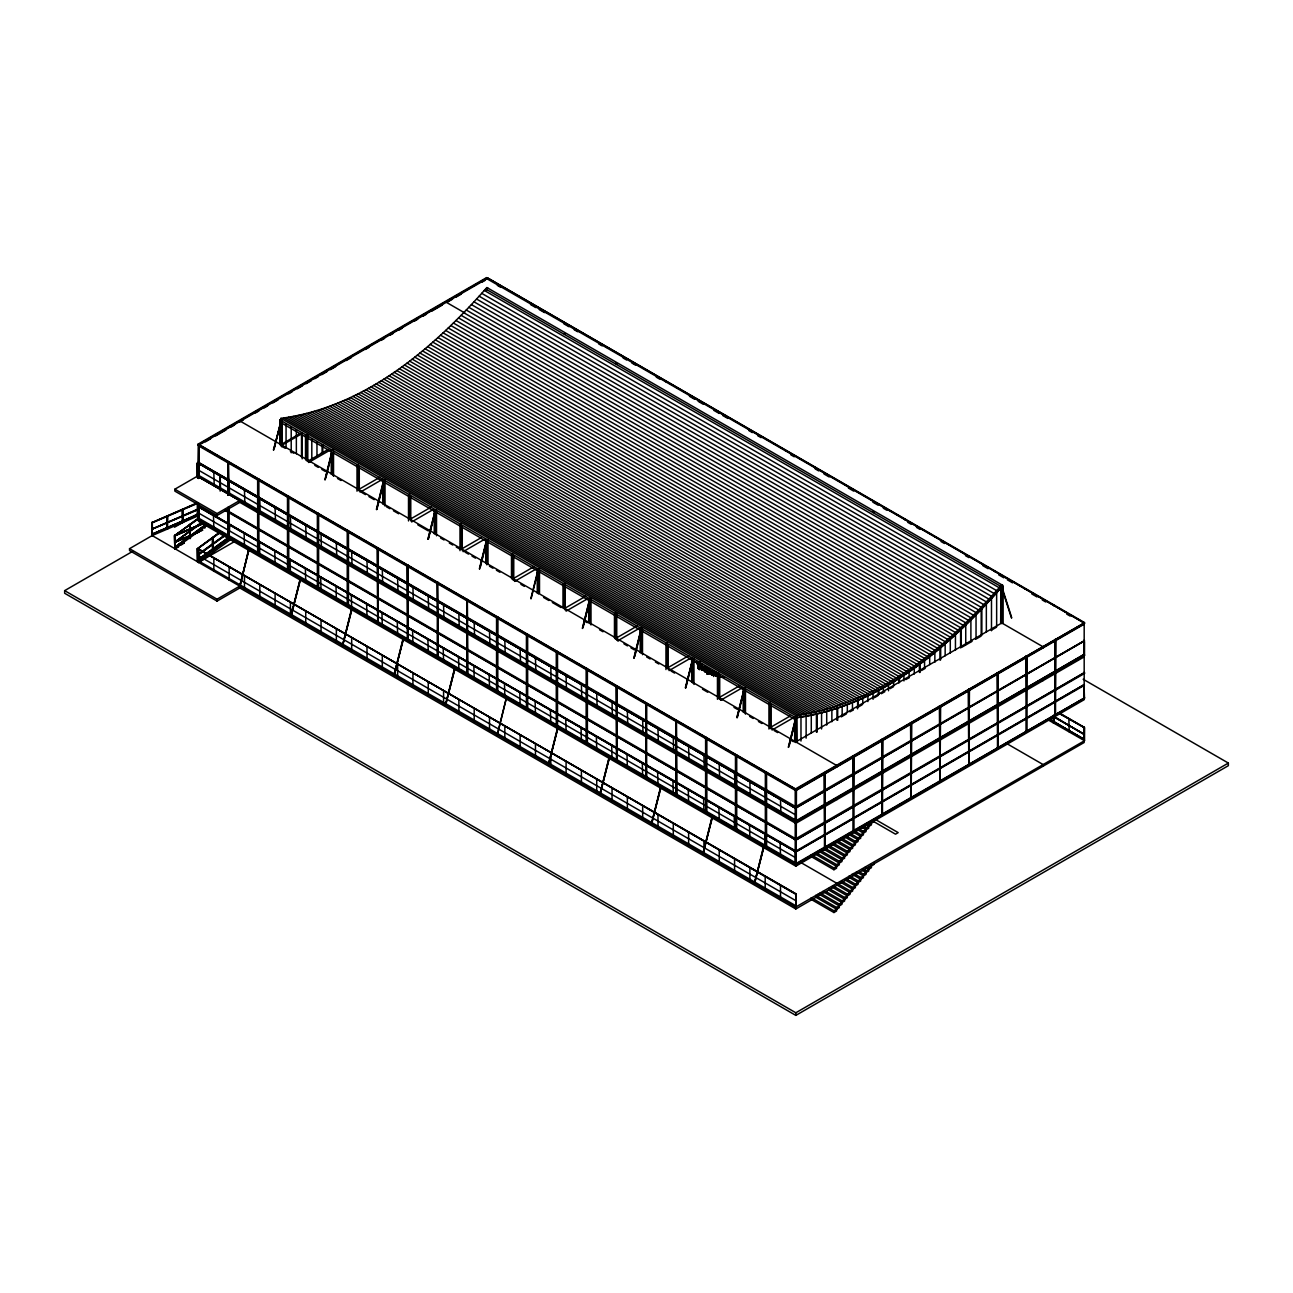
<?xml version="1.0" encoding="UTF-8"?>
<svg xmlns="http://www.w3.org/2000/svg" width="1293" height="1293" viewBox="0 0 1293 1293"><rect width="100%" height="100%" fill="white"/><g stroke="black" fill="none" stroke-linecap="round" stroke-linejoin="round"><path stroke-width="1.5" d="M196.407 503.203L152.008 522.598L196.714 503.381M151.831 522.501L152.186 535.787L152.364 522.404M198.524 509.507L152.008 529.144L198.265 508.941M198.524 514.614L152.008 534.251L198.265 514.064M152.315 534.429L198.572 514.242M174.474 535.577L174.846 548.879L174.474 535.577L204.585 522.808M199.009 532.102L174.668 542.22L202.355 521.774M202.71 522.275L174.7 542.203L202.742 530.13M182.361 544.337L174.668 547.343L205.619 524.522M205.975 525.023L174.7 547.311L184.252 543.173M197.328 463.153L197.134 476.131L796.084 821.718M220.327 476.034L220.149 489.417M248.692 549.121L239.722 588.024L217.062 601.1L129.526 550.576L129.526 548.668L152.186 535.577L198.395 515.762M273.405 449.948L281.583 420.516M248.919 549.089L239.722 586.214L249.161 549.218M273.647 450.093L280.92 420.92L280.92 445.261M274.375 448.105L280.662 422.827M300.186 578.86L290.973 615.807L300.655 578.957M324.899 479.687L331.671 452.453M291.216 615.937L300.412 578.811M325.141 479.816L331.913 452.405M325.852 477.828L332.156 452.55M351.664 608.583L342.467 645.53L352.149 608.68M376.392 509.41L383.164 482.176M342.71 645.676L351.906 608.534M376.635 509.555L383.407 482.144M376.861 509.507L383.649 482.289M403.157 638.306L393.945 675.253L403.642 638.403M427.87 539.133L435.385 509.927M394.203 675.399L403.4 638.273M428.128 539.278L434.901 511.866M428.355 539.229L435.143 512.012M454.651 668.045L445.439 704.992L455.136 668.142M479.364 568.872L486.637 539.698M445.697 705.121L454.894 667.996M479.622 569.001L486.879 539.844M480.333 567.013L486.637 541.735M530.857 598.594L538.13 569.421M497.175 734.86L506.387 697.913L497.417 734.812M531.1 598.74L538.373 569.566M557.639 727.49L548.426 764.438L558.107 727.587M582.351 628.317L589.85 599.112M548.668 764.583L557.865 727.458M582.593 628.463L589.624 599.144M583.321 626.475L589.608 601.197M609.132 757.229L599.92 794.177L609.601 757.326M633.845 658.056L640.633 630.822M600.162 794.306L609.359 757.181M634.087 658.185L640.859 630.774M634.815 656.197L641.102 630.919M660.61 786.952L651.413 823.9L661.095 787.049M685.338 687.779L692.838 658.557M651.656 824.045L660.852 786.904M685.581 687.924L692.353 660.513M685.807 687.876L692.595 660.658M712.104 816.675L702.907 853.622L712.588 816.772M736.816 717.502L744.332 688.296L737.075 717.647M703.15 853.768L712.346 816.643M737.301 717.599L744.089 690.381M763.597 846.414L754.385 883.361L764.082 846.511M788.31 747.241L795.825 718.019L788.568 747.37M754.643 883.491L763.84 846.365M789.28 745.382L796.068 718.165L795.163 717.793L795.163 741.875M712.023 673.314C731.531 678.178 683.787 665.62 718.908 674.752M718.908 675.108L715.999 674.801L718.763 675.35M712.039 673.669L716.16 674.574M280.92 420.516L280.92 418.366C364.771 407.117 432.864 348.9 486.879 287.531L1002.721 585.341L1002.721 587.491M280.92 418.366L795.825 715.659C879.693 704.394 947.785 646.193 1001.784 584.808L1001.784 586.957C947.785 648.326 879.693 706.544 795.825 717.793L279.983 419.983L279.983 422.116L794.904 719.393L796.747 718.326M795.825 717.793C879.693 706.528 947.769 648.326 1001.784 586.957M1000.653 586.957L1002.027 587.264L1001.121 586.957L1001.121 623.032M707.158 668.513L702.244 666.622L699.077 663.6M199.106 517.588L174.668 535.69L204.246 523.002M199.138 517.927L174.7 535.658L204.278 522.631M174.846 548.879L174.846 535.383L197.829 519.285M174.7 542.203L202.678 521.952M174.7 547.311L205.926 524.699M207.43 525.023L174.846 548.668L178.531 547.084M220.44 532.037L197.36 548.749L220.133 531.859M197.134 548.668L197.49 561.954L197.49 548.879L220.473 532.36M198.944 553.776L225.014 534.849M198.993 554.099L225.063 535.173M197.667 555.457L225.37 535.367M198.944 558.883L228.279 537.597M198.993 559.206L229.944 536.74M197.667 560.58L230.251 536.918M197.49 561.744L230.073 538.098M200.754 561.291L230.073 540.005M702.131 668.303L696.329 661.499L702.131 668.659L708.354 671.891M199.138 478.135L199.138 444.614L198.265 445.067L198.217 444.081L486.572 277.607L487.493 278.14L486.621 278.577L486.572 277.607M197.91 478.135L198.524 444.259M486.879 277.785L487.186 278.674L198.831 445.148L198.265 444.469L796.084 789.603M197.91 444.614L796.132 789.991L1084.488 623.517L1084.439 622.531L487.138 277.688L1084.439 623.129L486.621 278.577M487.186 277.963L198.524 444.614L198.524 478.507M205.393 441.834L210.549 438.86M215.689 435.903L225.984 429.955M231.14 426.981L234.566 424.993M243.213 419.999L239.722 422.019L239.722 420.839L837.024 765.682L837.024 766.862M255.432 412.952L258.923 410.932M264.16 407.909L267.651 405.905M272.888 402.883L278.124 399.844M288.598 393.799L292.089 391.795M297.325 388.773L302.562 385.75M306.053 383.73L311.29 380.708M314.781 378.687L318.272 376.667M321.763 374.663L327 371.641M330.491 369.62L335.727 366.598M346.201 360.553L351.437 357.531M365.386 349.466L368.877 347.445M381.096 340.398L384.587 338.378M389.823 335.356L393.314 333.335M398.551 330.313L402.042 328.309M414.261 321.246L417.752 319.226M422.989 316.203L426.48 314.199M431.717 311.177L442.19 305.132M447.394 302.126L452.55 299.152M455.976 297.164L461.132 294.19M481.723 282.294L485.166 280.322M487.8 288.064L485.958 289.131L1000.863 586.408L1002.721 585.341M486.879 289.018L485.748 289.664L486.879 290.327M197.134 463.039L197.49 478.022M1084.439 640.972L796.132 807.834L796.084 806.848L198.265 462.296L795.567 807.737L198.265 462.894L198.831 462.28M279.983 419.983L281.842 418.9M279.773 444.598L279.773 420.516L280.92 419.853M280.242 444.598L280.92 420.128M282.052 420.516L279.773 420.516M198.686 470.264L795.971 815.123M174.846 489.207L217.062 513.58L239.722 500.504L239.722 502.411L217.062 515.487L174.846 491.114L174.846 489.207L197.49 476.131M198.686 475.388L795.971 820.231M198.168 476.729L226.986 492.568M1084.536 642.007L1084.488 655.632L795.518 821.75L1083.873 654.549L795.518 821.039L795.567 822.009L198.783 476.875M228.392 462.215L229.006 493.409M213.846 472.688L214.202 485.57M280.92 444.614L300.105 433.527M280.92 445.81L301.851 433.705M306.651 434.723L305.52 435.369L305.52 459.468M167.007 515.988L167.363 529.29L167.718 515.988M307.799 435.369L306.651 436.032L306.651 460.114M229.152 481.529L229.524 494.411M182.184 509.49L182.895 522.566L182.895 509.49M198.783 507.195L796.084 852.039L198.88 506.452L198.831 520.061M228.651 494.12L495.769 647.745M198.686 513.079L795.971 857.922M1083.162 679.245L1228.35 763.064L1228.35 765.682L795.825 1015.393L64.65 593.261L64.65 590.642L132.662 551.368M174.523 527.205L198.944 513.111M197.36 516.052L197.36 502.977M244.474 490.37L244.83 503.252M198.686 518.186L795.971 863.045M198.071 502.977L197.91 519.527L198.783 519.091M189.651 538.421L190.023 524.36L190.378 538.421M198.524 519.317L199.138 505.725M198.88 519.527L198.379 506.355L795.664 851.57M213.474 515.293L213.846 528.578M308.38 460.874L328.034 449.511M322.781 452.938L321.44 452.938L322.781 452.938L322.781 444.97M308.639 462.49L329.586 450.4M331.267 474.337L331.267 450.239L332.398 449.592M333.529 450.239L331.267 450.239M259.796 499.211L260.152 512.093M228.651 524.441L229.152 537.419L229.524 524.134L229.152 537.419M212.311 537.646L212.666 550.931L213.038 537.646M287.87 496.787L288.743 496.334L288.743 571.264L287.87 571.7L287.87 496.189M198.379 549.525L198.524 562.552L198.379 549.169L795.971 893.835L796.181 907.185L796.181 894.11L198.524 549.056M275.102 508.068L275.457 520.934M228.651 536.32L227.778 536.773L227.778 509.167M198.686 555.893L795.971 900.736M357.013 465.108L358.145 464.446M244.118 532.975L244.474 546.26M198.686 561L795.971 905.843M198.524 562.342L234.566 541.525M287.87 514.032L287.87 514.63M213.846 558.317L213.846 571.393M290.424 516.909L290.78 529.774M259.424 541.815L259.796 555.101M287.87 528.304L287.87 528.902M358.791 489.433L379.738 477.343M229.152 567.158L229.152 580.234M360.133 492.229L382.825 479.121M305.73 525.75L306.102 538.615M383.892 480.624L385.023 479.962M274.746 550.656L275.102 563.958M287.87 546.131L287.87 546.729M244.474 575.999L244.474 589.075M321.052 534.591L321.407 547.456M129.526 548.668L217.062 599.209L239.722 586.117M287.87 558.624L287.87 559.222M290.052 559.497L290.424 572.799M318.24 545.242L318.24 545.84M408.507 494.831L409.639 494.185M259.796 584.84L259.796 597.916M336.358 543.432L336.73 556.297M305.374 568.338L305.73 581.64M275.102 593.681L275.102 606.756M351.68 552.273L352.035 565.138M410.285 519.156L431.216 507.066M411.627 521.952L432.573 509.862M435.385 510.347L436.517 509.701M320.696 577.195L321.052 590.481M290.424 602.522L290.424 615.597M367.002 561.114L367.357 573.979M336.002 586.036L336.358 599.322M305.73 611.363L305.73 624.438M460.001 524.554L461.132 523.907M382.308 569.954L382.663 582.836M351.324 594.877L351.68 608.163M321.052 620.204L321.052 633.279M397.63 578.795L397.985 591.677M366.63 603.718L367.002 617.003M461.763 548.895L480.964 537.807M463.12 551.675L484.051 539.585M486.879 540.07L488.011 539.423M336.358 629.044L336.358 642.136M412.936 587.636L413.307 600.518M381.952 612.559L382.308 625.844M437.438 582.917L438.068 657.474L437.438 582.189L437.196 657.329M377.718 622.628L377.103 548.07L377.976 548.216M351.68 637.885L351.68 650.977M428.258 596.477L428.613 609.359M511.495 554.293L512.626 553.63M397.258 621.4L397.63 634.685M367.002 646.726L367.002 659.818M443.58 605.318L443.935 618.199M412.58 630.241L412.936 643.526M467.306 600.146L467.937 674.72L467.048 674.558M407.586 639.873L406.956 565.316L407.845 565.461M513.256 578.617L534.203 566.528M382.308 655.567L382.308 668.659M514.598 581.414L535.544 569.324M458.886 614.175L459.241 627.04M539.504 569.146L538.373 569.809L538.373 593.891M427.902 639.081L428.258 652.367M397.63 664.424L397.63 677.5M474.208 623.016L474.563 635.881M443.208 647.922L443.58 661.208M564.12 583.369L562.988 584.016L562.988 608.114M565.251 584.016L564.12 584.662L564.12 608.761M412.936 673.265L412.936 686.341M489.514 631.857L489.885 644.722M458.53 656.763L458.886 670.049M497.433 634.427L497.433 635.025M428.258 682.106L428.258 695.181M504.836 640.698L505.191 653.563M564.75 608.34L585.697 596.251M497.433 649.296L796.084 821.12L796.132 822.106M566.092 611.136L587.038 599.047M527.657 634.281L526.784 634.136M588.719 622.967L588.719 598.885L589.867 598.223M473.836 665.604L474.208 678.906M588.719 598.885L590.998 598.885M443.58 690.947L443.58 704.022M520.142 649.539L520.513 662.404M497.433 666.541L497.433 667.123M489.158 674.445L489.514 687.747M458.886 699.788L458.886 712.863M497.433 679.019L497.433 679.617M535.464 658.379L535.819 671.245M615.597 613.092L614.466 613.739L614.466 637.837M616.745 613.739L615.597 614.401L615.597 638.483M504.48 683.302L504.836 696.588M497.433 691.513L496.56 691.949L496.56 617.036L497.433 616.599L497.175 692.305M474.208 708.629L474.208 721.704M550.786 667.22L551.141 680.086M519.786 692.143L520.142 705.428M616.244 638.079L637.19 625.99M617.585 640.859L638.532 628.77M640.213 652.706L640.213 628.608L641.344 627.962M642.492 628.608L640.213 628.608M489.514 717.47L489.514 730.545M566.092 676.061L566.447 688.943M535.108 700.984L535.464 714.269M504.836 726.31L504.836 739.386M581.414 684.902L581.769 697.784M550.414 709.825L550.786 723.11M665.96 669.564L665.96 643.478L667.091 642.815M520.142 735.151L520.142 748.227M596.719 693.743L597.091 706.625M587.022 700.418L587.022 701.016M565.736 718.666L566.092 731.951M535.464 743.992L535.464 757.084M667.738 667.802L688.684 655.713M612.042 702.584L612.397 715.465M669.079 670.598L691.771 657.49M692.838 658.994L693.969 658.331M581.042 727.506L581.414 740.792M550.786 752.833L550.786 765.925M700.24 667.738L700.24 663.988M627.364 711.425L627.719 724.306M702.665 669.839L702.616 666.008M706.996 673.782L707.255 668.028L707.513 673.782M704.847 666.137L704.847 671.746L705.558 666.137M596.364 736.347L596.719 749.633M708.128 669.677L708.128 673.411L708.855 669.677M711.78 671.067L711.78 674.817L712.491 671.067M717.453 673.2L718.585 672.554M566.092 761.674L566.092 774.766M715.708 672.198L715.708 675.932L716.435 672.198M642.669 720.266L643.025 733.147M611.686 745.188L612.042 758.474M581.414 770.531L581.414 783.606M657.992 729.123L658.347 741.988M676.368 720.847L676.982 795.405L676.11 795.26M719.231 697.525L740.178 685.435M626.992 754.029L627.364 767.315M616.632 760.559L616.018 686.001L616.89 686.163M720.573 700.321L741.519 688.232M744.332 688.716L745.463 688.07M596.719 779.372L596.719 792.447M673.297 737.964L673.669 750.829M642.314 762.87L642.669 776.156M612.042 788.213L612.042 801.288M688.619 746.804L688.975 759.67M768.947 702.923L770.078 702.277M657.62 771.711L657.992 785.013M627.364 797.054L627.364 810.129M703.925 755.645L704.297 768.511M1001.121 586.957L1002.463 586.957L1002.463 623.032M1002.463 586.957L1001.784 623.679M1001.784 587.604L1002.915 586.957L1002.915 623.032M672.942 780.552L673.297 793.854M770.709 727.264L789.91 716.177M772.066 730.044L793.013 717.954M794.694 717.793L796.957 717.793L794.694 717.793L794.694 741.875M981.856 609.456L980.53 609.456L981.856 609.456L981.856 635.235M642.669 805.895L642.669 818.97M795.163 717.793L796.488 717.793L796.488 741.875M719.247 764.486L719.603 777.352M735.83 755.419L736.719 754.983L736.719 829.896L735.83 830.332L736.089 754.627M961.265 629.869L959.923 629.869L961.265 629.869L961.265 647.502M817.095 714.124L815.754 714.124L817.095 714.124L817.095 732.129M688.264 789.409L688.619 802.694M940.674 659.786L940.674 648.181L939.332 648.181M837.686 720.33L837.686 708.37L836.345 708.37M657.992 814.735L657.992 827.811M920.066 672.457L920.066 664.408L918.741 664.408M858.277 706.479L858.277 700.515L856.952 700.515M734.569 773.327L734.925 786.192M735.83 772.664L735.83 773.262M878.884 694.551L878.884 690.575L877.543 690.575M899.475 682.542L899.475 678.534L898.134 678.534M795.825 741.891L1001.784 622.984M841.21 716.888L846.446 713.865M849.937 711.845L853.428 709.825M856.92 707.821L862.156 704.798M874.375 697.735L877.866 695.715M881.357 693.711L884.848 691.69M890.085 688.668L893.576 686.648M905.795 679.601L909.286 677.58M921.505 670.534L924.996 668.513M961.636 647.357L972.11 641.312M975.601 639.292L980.837 636.269M991.311 630.224L996.547 627.202M703.57 798.25L703.925 811.535M735.83 786.936L735.83 787.534M673.297 823.576L673.297 836.652M749.875 782.168L750.231 795.05M718.892 807.091L719.247 820.376M735.83 804.779L735.83 805.361M688.619 832.417L688.619 845.493M765.197 791.009L765.553 803.89M734.198 815.931L734.569 829.217M735.83 817.257L735.83 817.855M703.925 841.258L703.925 854.334M795.518 789.635L1084.488 622.806L795.518 788.924L795.567 789.91L796.44 789.457L796.181 864.37L198.265 519.382M824.045 772.81L825.273 772.81L824.659 848.079L824.045 772.81L825.273 772.81M852.879 756.163L854.107 756.163L853.493 831.431L852.879 756.163L854.107 756.163M881.713 739.515L882.941 739.515L882.327 814.784L881.713 739.515L882.941 739.515M910.547 722.868L911.775 722.868L911.161 798.137L910.547 722.868L911.775 722.868M939.381 706.22L940.625 706.22L939.995 781.489L939.381 706.22L940.625 706.22M968.215 689.573L969.459 689.573L968.829 764.842L968.215 689.573L969.459 689.573M997.048 672.926L998.293 672.926L997.663 748.194L997.048 672.926L998.293 672.926M1025.882 656.278L1027.127 656.278L1026.513 731.547L1025.882 656.278L1027.127 656.278M1084.439 622.531L1083.922 623.436M1055.961 639.631L1054.716 639.631L1055.961 639.631L1055.347 714.9L1054.716 641.603M1084.18 624.18L795.825 790.653L198.524 445.81M780.503 799.85L780.875 812.731M749.52 824.772L749.875 838.058M719.247 850.099L719.247 863.191M795.567 807.737L795.518 806.767L1084.488 640.649L796.132 807.834M795.825 808.287L795.567 822.009M795.664 808.4L198.686 463.379L796.181 808.481L198.88 463.637L198.217 476.907M764.826 833.613L765.197 846.899M765.698 834.502L765.698 835.1M1084.439 654.646L1084.488 655.632M1084.18 656.876L795.825 823.35L238.704 501.7M734.569 858.94L734.569 872.032M780.148 842.454L780.503 855.74M224.82 509.733L795.567 839.852L795.518 838.866L1084.488 672.748M796.132 839.933L1084.488 673.459L1084.439 672.489L796.132 839.933L796.084 838.963L225.338 509.442M749.875 867.781L749.875 880.872M736.089 829.54L796.44 864.37L795.567 864.823L795.47 851.295L1084.326 684.547M1084.019 685.08L1084.488 698.43L796.132 864.92L197.91 519.527M1083.922 685.258L1084.439 685.565M1083.873 698.075L1083.809 684.821L795.518 852.071L1083.873 685.597M765.197 876.622L765.197 889.713M795.518 863.837L1084.536 697.897L795.518 864.548M824.045 847.723L825.273 847.723M852.879 831.076L854.107 831.076M881.713 814.428L882.941 814.428M910.547 797.781L911.775 797.781M939.381 781.134L940.625 781.134M968.215 764.486L969.459 764.486M997.048 747.839L998.293 747.839M1025.882 731.191L1027.127 731.191M1054.716 714.544L1055.961 714.544M1084.439 698.042L1084.439 697.46M198.524 503.753L198.524 521.321L795.825 866.165L1084.18 699.691L1084.18 622.984M862.576 825.985L866.051 827.989L871.417 824.902L871.417 821.33M859.893 829.314L863.385 831.318L868.734 828.231L868.734 824.659L874.084 821.572L874.084 819.778M1053.908 715.546L1053.536 723.24L1053.536 715.336M853.736 830.623L860.702 834.648L866.051 831.561L866.051 827.989M849.307 832.951L858.019 837.977L863.385 834.89L863.385 831.318M846.64 836.28L855.352 841.307L860.702 838.22L860.702 834.648M1068.858 718.585L1069.214 731.87M780.503 885.479L780.503 898.554M842.212 838.607L852.669 844.636L858.019 841.549L858.019 837.977M837.799 840.919L849.986 847.966L855.352 844.879L855.352 841.307M833.371 843.246L847.319 851.295L852.669 848.208L852.669 844.636M828.958 845.574L844.636 854.625L849.986 851.537L849.986 847.966M826.275 848.903L841.953 857.954L847.319 854.867L847.319 851.295M820.118 850.212L839.286 861.283L844.636 858.196L844.636 854.625M815.689 852.54L836.603 864.613L841.953 861.526L841.953 857.954M811.277 854.867L833.92 867.942L839.286 864.855L839.286 861.283M811.277 856.645L833.92 869.736L836.603 868.185L836.603 864.613M238.704 587.313L795.825 908.963L1084.18 742.489L1084.326 727.361L1083.809 740.711M1057.819 712.766L1084.536 727.636L1084.536 740.711L1047.492 719.538M1052.583 716.29L1084.326 734.262L1052.583 715.934M1049.092 719.377L1084.326 739.37L1049.092 719.021M795.47 907.185L1084.536 740.711M862.576 868.783L866.051 870.803L871.417 867.7L871.417 864.144M859.893 872.112L863.385 874.133L868.734 871.029L868.734 867.474L874.084 864.37L874.084 862.593M853.736 873.438L860.702 877.462L866.051 874.375L866.051 870.803M849.307 875.765L858.019 880.792L863.385 877.705L863.385 874.133M846.64 879.095L855.352 884.121L860.702 881.034L860.702 877.462M842.212 881.406L852.669 887.451L858.019 884.364L858.019 880.792M837.799 883.733L849.986 890.78L855.352 887.693L855.352 884.121M833.371 886.061L847.319 894.11L852.669 891.022L852.669 887.451M828.958 888.388L844.636 897.439L849.986 894.352L849.986 890.78M826.275 891.717L841.953 900.768L847.319 897.681L847.319 894.11M820.118 893.027L839.286 904.098L844.636 901.011L844.636 897.439M815.689 895.354L836.603 907.427L841.953 904.34L841.953 900.768M811.277 897.681L833.92 910.757L839.286 907.67L839.286 904.098M811.277 899.459L833.92 912.535L836.603 910.999L836.603 907.427M64.65 590.642L795.825 1012.775L1228.35 763.064M702.471 668.497L699.675 666.186M705.057 670.582L708.645 672.069L705.364 670.404M702.244 666.622L707.497 668.319M152.315 522.776L196.681 503.753M152.008 529.144L198.572 509.119M152.008 534.251L198.217 514.436M174.975 535.868L204.553 523.18M202.435 529.952L175.008 542.381M174.7 546.955L183.945 542.995M700.063 666.412L696.329 661.499L697.735 663.907M711.603 674.526L715.271 673.297M706.915 673.944L716.387 672.489M706.14 672.328L712.023 672.328M720.217 676.74L724.516 677.241M701.242 669.839L712.605 671.6M715.999 674.445L718.763 674.994M718.827 676.465C710.245 674.865 700.822 671.229 696.523 663.067M702.406 667.075L709.76 669.532M516.747 295.03L516.489 295.224M546.6 312.26L546.357 312.47M576.468 329.505L576.209 329.715M606.336 346.75L606.078 346.96M636.204 363.996L635.946 364.206M666.073 381.241L665.814 381.435M695.925 398.47L695.666 398.68M755.662 432.961L755.403 433.171M785.53 450.206L785.271 450.417M815.398 467.452L815.14 467.662M845.25 484.681L844.992 484.891M875.119 501.926L874.86 502.137M904.987 519.172L904.728 519.382M964.707 553.663L964.465 553.873M994.576 570.908L994.317 571.102M1024.444 588.137L1024.185 588.347M1054.312 605.383L1054.054 605.593M546.6 312.987L546.858 312.777M576.468 330.216L576.726 330.006M606.336 347.461L606.595 347.251M636.204 364.707L636.463 364.497M666.073 381.952L666.331 381.742M695.925 399.198L696.184 398.987M785.53 450.918L785.788 450.707M815.398 468.163L815.641 467.953M845.25 485.408L845.509 485.198M875.119 502.638L875.377 502.444M904.987 519.883L905.245 519.673M934.855 537.128L935.114 536.918M994.576 571.619L994.834 571.409M1024.444 588.848L1024.702 588.654M1054.312 606.094L1054.571 605.884M1084.488 623.517L1083.873 622.45M497.352 285.381L500.844 287.385M530.534 304.534L535.787 307.556M539.278 309.577L544.515 312.599M563.716 323.686L568.968 326.725M574.205 329.747L577.696 331.751M598.659 343.857L602.15 345.877M623.097 357.983L626.604 359.987M631.841 363.01L635.332 365.03M656.278 377.136L659.786 379.156M689.476 396.288L694.713 399.311M698.204 401.331L703.44 404.353M713.914 410.414L719.167 413.437M722.658 415.457L727.894 418.479M748.857 430.569L752.348 432.589M757.585 435.612L761.076 437.632M790.766 454.78L794.258 456.785M815.22 468.89L818.711 470.911M823.948 473.933L829.185 476.955M848.402 488.043L853.639 491.081M872.856 502.169L878.092 505.191M883.329 508.214L886.82 510.234M907.783 522.34L911.274 524.344M916.511 527.366L920.002 529.387M940.965 541.492L944.456 543.513M965.418 555.602L968.91 557.622M982.874 565.688L988.111 568.71M998.6 574.771L1003.837 577.793M1007.328 579.814L1012.564 582.836M1031.782 593.923L1037.018 596.946M1042.255 599.968L1045.746 601.988M1066.709 614.094L1070.2 616.098M564.12 333.61L565.251 334.257M615.597 363.333L616.745 363.996M873.066 511.98L874.197 512.626M1001.784 586.295L1002.915 586.957M484.309 290.456L999.214 587.733M481.723 293.349L996.644 590.626M1084.488 641.36L1083.873 640.294M1084.18 642.217L1084.18 655.292M479.153 296.21L994.058 593.487M476.584 299.039L991.489 596.315M473.998 301.835L988.919 599.112M471.428 304.598L986.349 601.875M468.858 307.33L983.763 604.607M466.288 310.029L981.193 607.306M445.681 301.916L464.898 313.019M1001.073 622.563L1042.982 646.759L1042.982 647.955M463.702 312.696L978.623 609.973M1084.488 673.459L1083.873 672.392M461.132 315.33L976.037 612.607M458.562 317.933L973.467 615.209M455.976 320.502L970.898 617.779M453.407 323.04L968.328 620.317M450.837 325.529L965.742 622.822M448.267 328.002L963.172 625.279M445.681 330.442L960.602 627.719M443.111 332.851L958.016 630.127M440.541 335.21L955.446 632.503M437.955 337.554L952.876 634.831M435.385 339.865L950.29 637.142M432.816 342.128L947.721 639.421M430.23 344.374L945.151 641.651M427.66 346.589L942.581 643.866M1059.872 713.251L1084.326 727.361M1058.127 712.588L1084.326 727.717M425.09 348.754L939.995 646.031M422.52 350.904L937.425 648.181M1052.89 715.756L1084.019 734.44M419.934 353.005L934.855 650.298M1049.399 718.843L1084.019 739.548M417.364 355.09L932.269 652.367M1053.908 723.029L1053.181 715.546M414.794 357.127L929.699 654.403M412.208 359.147L927.129 656.424M409.639 361.119L924.56 658.396M407.069 363.074L921.974 660.351M404.499 364.982L919.404 662.258M401.913 366.856L916.834 664.149M399.343 368.715L914.248 665.992M396.773 370.525L911.678 667.802M394.187 372.303L909.108 669.596M391.617 374.065L906.522 671.342M389.048 375.778L903.952 673.055M386.478 377.459L901.383 674.736M383.892 379.108L898.813 676.384M381.322 380.724L896.227 678.017M1006.31 743.313L1042.982 764.486L1042.982 766.28M378.752 382.324L893.657 679.601M376.166 383.876L891.087 681.152M373.596 385.395L888.501 682.672M371.026 386.882L885.931 684.159M368.44 388.336L883.361 685.613M365.871 389.759L880.792 687.036M363.301 391.149L878.206 688.426M360.731 392.506L875.636 689.783M358.145 393.832L873.066 691.109M355.575 395.125L870.48 692.401M353.005 396.385L867.91 693.662M350.419 397.614L865.34 694.891M347.849 398.81L862.77 696.087M345.279 399.957L860.184 697.25M342.71 401.089L857.615 698.382M340.124 402.188L855.045 699.465M337.554 403.254L852.459 700.531M334.984 404.289L849.889 701.566M332.398 405.275L847.319 702.568M329.828 406.244L844.733 703.521M327.258 407.182L842.163 704.459M324.672 408.071L839.593 705.364M322.102 408.944L837.024 706.22M319.533 409.784L834.438 707.061M316.963 410.576L831.868 707.869M314.377 411.352L829.298 708.629M311.807 412.079L826.712 709.372M309.237 412.79L824.142 710.067M306.651 413.453L821.572 710.746M304.081 414.099L819.002 711.376M301.511 414.697L816.416 711.99M298.942 415.279L813.847 712.556M296.356 415.813L811.277 713.106M293.786 416.33L808.691 713.607M291.216 416.799L806.121 714.075M288.63 417.235L803.551 714.528M286.06 417.655L800.981 714.932M283.49 418.027L798.395 715.304M280.242 420.516L281.147 420.888M665.96 643.478L667.091 644.124L667.091 668.222M281.632 446.214L285.123 448.235M290.375 451.257L293.867 453.277M306.085 460.34L309.577 462.361M314.813 465.383L318.304 467.403M321.812 469.407L325.303 471.428M337.521 478.491L341.013 480.511M361.975 492.601L365.466 494.621M368.958 496.641L374.194 499.664M386.429 506.727L389.92 508.731M393.411 510.751L398.648 513.774M417.865 524.877L428.339 530.922M440.574 537.985L444.065 539.989M449.301 543.028L452.792 545.032M456.284 547.052L459.775 549.072M465.011 552.095L468.502 554.115M472.01 556.135L475.501 558.14M489.465 566.205L492.956 568.225M496.447 570.245L499.938 572.266M512.173 579.312L515.665 581.333M520.901 584.355L524.392 586.375M543.61 597.463L548.846 600.502M552.337 602.506L561.065 607.548M583.773 620.656L587.264 622.676M599.499 629.739L602.991 631.76M615.209 638.807L618.701 640.827M623.953 643.849L627.444 645.87M630.936 647.89L634.427 649.91M646.645 656.957L650.137 658.977M655.389 662L658.88 664.02M671.099 671.083L674.59 673.087M702.535 689.234L707.772 692.256M718.261 698.301L721.753 700.321M733.971 707.384L737.463 709.388M749.698 716.451L753.189 718.472M758.425 721.494L761.916 723.514M774.151 730.561L777.643 732.581M789.861 739.644L793.352 741.665M865.243 824.433L868.734 826.437M198.217 444.081L796.44 789.457M860.831 826.76L866.051 829.767M856.402 829.072L863.385 833.096M853.736 832.401L860.702 836.426M849.307 834.728L858.019 839.755M198.217 462.635L198.783 462.005M844.895 837.056L855.352 843.084M840.466 839.383L852.669 846.43M836.054 841.695L849.986 849.76M220.521 489.207L220.149 475.921L220.149 491.114M831.625 844.022L847.319 853.089M865.243 867.247L868.734 869.252M827.213 846.349L844.636 856.419M862.576 870.577L866.051 872.581M822.784 848.677L841.953 859.748M856.402 871.886L863.385 875.911M818.372 850.988L839.286 863.077M224.82 510.331L795.567 839.852M851.99 874.213L860.702 879.24M815.689 854.317L836.603 866.407M849.307 877.543L858.019 882.569M198.831 506.872L795.971 851.036L796.132 852.426M844.895 879.87L855.352 885.899M840.466 882.182L852.669 889.228M800.335 862.237L837.024 883.41L837.024 885.188M837.799 885.511L849.986 892.558M198.217 518.994L226.986 535.367M228.392 536.417L585.373 742.279M586.763 743.33L734.699 828.49M831.625 886.836L847.319 895.887M828.958 890.166L844.636 899.217M822.784 891.475L841.953 902.546M182.184 522.566L182.539 509.28M818.372 893.802L839.286 905.876M815.689 897.132L836.603 909.205M795.825 894.32L198.686 548.992L198.524 562.552M152.186 535.577L795.825 907.185M699.141 664.117L702.196 666.59M1002.641 589.172L1011.724 617.763M1002.754 591.16L1011.482 617.989M1055.347 639.631L1055.347 714.9M1042.982 678.873L1042.982 680.651M1042.982 721.688L1042.982 723.466M1026.513 655.923L1026.513 731.547M1000.863 586.408L1000.653 623.032M997.663 672.57L997.663 748.194M996.644 592.776L996.644 626.41M991.489 598.465L991.489 630.758M986.349 604.025L986.349 632.018M981.193 609.456L981.193 635.623M976.037 614.757L976.037 638.403M970.898 619.913L970.898 641.522M968.829 689.217L968.829 764.842M965.742 624.955L965.742 644.544M960.602 629.869L960.602 647.89M955.446 634.637L955.446 650.379M950.29 639.275L950.29 653.143M945.151 643.801L945.151 655.793M939.995 648.181L939.995 660.173M939.995 705.865L939.995 781.489M934.855 652.432L934.855 662.258M929.699 656.553L929.699 664.586M924.56 660.545L924.56 668.368M919.404 664.408L919.404 672.457M914.248 668.125L914.248 674.057M911.161 722.512L911.161 798.137M909.108 671.73L909.108 677.548M903.952 675.188L903.952 680.942M898.813 678.534L898.813 682.914M893.657 681.734L893.657 685.71M888.501 684.805L888.501 690.753M883.361 687.763L883.361 691.723M882.327 739.515L882.327 814.784M878.206 690.575L878.206 694.939M873.066 693.258L873.066 699.287M867.91 695.812L867.91 701.582M862.77 698.22L862.77 704.087M857.615 700.515L857.615 708.855M853.493 756.163L853.493 831.431M852.459 702.681L852.459 710.407M847.319 704.701L847.319 712.621M842.163 706.608L842.163 716.274M837.024 708.37L837.024 720.33M837.024 797.781L837.024 799.575M837.024 840.595L837.024 842.373M833.92 867.942L833.92 869.736M833.92 910.757L833.92 912.535M831.868 710.002L831.868 721.785M826.712 711.506L826.712 725.098M824.659 772.454L824.659 848.079M821.572 712.879L821.572 728.977M816.416 714.124L816.416 732.129M811.277 715.239L811.277 733.179M806.121 716.225L806.121 738.158M800.981 717.065L800.981 741.051M796.957 741.875L796.747 716.193L794.904 717.259L794.904 719.393M796.132 789.991L796.084 789.021L795.211 789.457L795.211 864.37L796.084 863.934L796.132 864.92M795.825 715.659L795.825 742.538M795.825 789.102L795.825 866.165M795.825 893.899L795.825 908.963M795.825 1012.775L795.825 1015.393M771.21 704.944L771.21 729.026M770.078 703.586L770.078 728.379M768.947 704.944L768.947 729.026M766.216 772.374L765.343 772.212L765.343 847.141L766.216 847.287M765.957 771.856L765.957 847.497M765.698 772.066L766.571 772.212L766.571 847.141L765.698 846.98M745.463 690.074L745.463 714.156M744.332 690.721L744.332 712.815M743.2 688.07L743.2 712.152M736.347 755.128L735.475 754.983L735.475 829.896L736.347 830.041M719.716 675.205L719.716 699.303M718.585 673.847L718.585 697.945M717.453 675.205L717.453 699.303M716.063 672.408L716.063 676.142M713.849 671.067L713.849 674.801M713.591 670.922L713.591 676.514M713.332 671.067L713.332 674.801M712.136 670.873L712.136 675.027M708.499 669.467L708.499 673.621M707.255 668.028L707.255 673.928M706.495 737.883L705.606 737.737L705.606 812.65L706.495 812.796M706.237 737.382L706.237 813.006M705.978 737.592L706.851 737.737L706.851 812.65L705.978 812.505M705.202 665.927L705.202 671.94M702.309 664.44L702.406 670.178M701.954 666.105L702.147 670.033M699.869 661.919L699.869 667.948M699.594 661.984L699.594 669.467M699.351 661.838L699.351 669.612M699.093 661.984L699.093 669.467M698.559 662.905L698.559 668.513M698.301 662.759L698.301 668.659M697.945 661.935L698.042 668.513M693.969 660.351L693.969 684.433M692.838 660.998L692.838 683.076M691.707 658.331L691.707 682.429M676.627 795.551L675.754 795.405L676.11 720.346M676.368 720.136L676.368 795.761M668.222 645.482L668.222 669.564M646.759 703.392L646.5 778.515L645.886 703.247L646.241 778.014M642.492 630.612L642.492 654.711M641.344 631.275L641.344 653.353M616.89 761.076L617.246 686.001L616.373 685.856M616.745 615.759L616.745 639.841M616.632 685.646L616.632 761.286M590.998 600.889L590.998 624.972M589.867 599.532L589.867 623.63M587.022 668.917L586.149 668.772L586.149 743.685L587.022 743.831M586.763 668.416L586.763 744.041M586.505 668.61L587.394 668.772L587.394 743.685L586.505 743.54M565.251 586.02L565.251 610.118M557.17 651.672L556.281 651.527L556.281 726.44L557.17 726.585M556.911 651.527L556.911 726.795M556.653 651.381L557.525 651.527L557.525 726.44L556.653 726.294M539.504 571.167L539.504 593.245M537.241 569.146L537.241 593.245M527.657 636.253L527.657 709.194L526.784 709.049M527.302 634.427L526.429 634.281L526.429 709.194L527.302 709.34M527.043 634.281L527.043 709.55M513.757 556.297L513.757 580.379M512.626 554.939L512.626 579.038M511.495 556.297L511.495 578.375M496.916 616.89L497.789 617.036L497.789 691.949L496.916 691.803M488.011 541.428L488.011 563.522M487.138 277.688L487.186 278.674M486.879 540.781L486.879 564.863M485.748 539.423L485.748 563.522M467.565 674.865L466.692 674.72L467.048 599.645M467.306 599.435L467.306 675.075M462.264 526.574L462.264 550.656M461.132 525.217L461.132 549.299M460.001 526.574L460.001 550.656M436.517 511.705L436.517 535.787M435.385 512.351L435.385 534.445M434.254 509.701L434.254 533.783M410.77 496.835L410.77 520.934M409.639 495.478L409.639 519.576M408.507 496.835L408.507 520.934M407.586 564.96L407.586 640.585L408.2 565.316L407.327 565.17M385.023 481.982L385.023 506.064M383.892 482.628L383.892 504.706M382.76 479.962L382.76 504.06M377.976 623.129L378.332 548.07L377.459 547.925M377.718 547.715L377.718 623.339M359.276 467.112L359.276 491.195M358.145 465.755L358.145 489.853M357.013 467.112L357.013 491.195M348.108 530.97L347.235 530.825L347.235 605.738L348.108 605.884M347.849 530.469L347.849 606.094M347.591 530.68L348.464 530.825L348.464 605.738L347.591 605.593M333.529 452.243L333.529 476.341M332.398 452.906L332.398 474.984M322.102 444.97L322.102 453.326M318.24 513.725L317.367 513.58L317.367 588.493L318.24 588.654M317.981 513.224L317.981 588.865M317.722 513.434L318.611 513.58L318.611 588.493L317.722 588.347M316.963 442.174L316.963 455.912M311.807 439.475L311.807 458.886M307.799 437.39L307.799 461.472M302.174 432.848L302.174 458.837M301.511 432.848L301.511 457.221M296.356 429.923L296.356 453.843M291.216 426.916L291.216 452.825M288.371 496.496L287.499 496.334L287.499 571.264L288.371 571.409M286.06 423.781L286.06 447.766M282.052 422.52L282.052 446.602M281.583 422.52L281.583 446.602M258.519 479.25L257.646 479.105L257.646 554.018L258.519 554.164M258.261 478.749L258.261 554.374M258.002 478.943L258.875 479.105L258.875 554.018L258.002 553.873M229.006 507.195L229.006 536.773L228.134 536.627M228.392 461.504L228.392 495.364M228.392 506.84L228.392 537.128M228.134 461.714L227.778 495.364M217.062 513.58L217.062 515.487M217.062 599.209L217.062 601.1M212.666 537.435L212.666 550.931M204.827 522.566L204.827 528.174M198.379 463.557L198.265 477.165M197.716 502.767L197.716 516.263M190.023 524.36L190.023 538.631M167.363 515.794L167.363 529.29M152.186 522.291L152.186 535.787M708.612 672.053L712.265 673.459L708.612 672.053M227.358 427.611L227.358 427.611M256.192 410.964L256.192 410.964M285.026 394.317L285.026 394.317M313.86 377.669L313.86 377.669M342.71 361.022L342.71 361.022M371.544 344.374L371.544 344.374M400.377 327.727L400.377 327.727M429.211 311.08L429.211 311.08M458.045 294.432L458.045 294.432M228.651 479.25L228.134 480.139L228.651 479.25M228.651 511.349L228.134 512.254L228.651 511.349M258.519 496.496L258.002 497.385L258.519 496.496M258.519 510.767L258.002 511.656L258.519 510.767M258.519 528.595L258.002 529.484L258.519 528.595M258.519 541.088L258.002 541.977L258.519 541.088M318.24 530.97L317.722 531.859L318.24 530.97M318.24 563.085L317.722 563.974L318.24 563.085M348.108 548.216L347.591 549.105L348.108 548.216M318.24 575.563L317.722 576.468L318.24 575.563M348.108 562.487L347.591 563.376L348.108 562.487M348.108 580.331L347.591 581.22L348.108 580.331M377.976 565.461L377.459 566.35L377.976 565.461M348.108 592.808L347.591 593.697L348.108 592.808M377.976 579.733L377.459 580.622L377.976 579.733M377.976 597.56L377.459 598.465L377.976 597.56M407.845 582.707L407.327 583.596L407.845 582.707M377.976 610.054L377.459 610.942L377.976 610.054M407.845 596.978L407.327 597.867L407.845 596.978M725.793 415.716L725.793 415.716M437.697 582.109L437.196 582.998L437.697 582.109M726.052 415.635L725.535 416.524L726.052 415.635M407.845 614.805L407.327 615.694L407.845 614.805M437.697 599.952L437.196 600.841L437.697 599.952M407.845 627.299L407.327 628.188L407.845 627.299M437.697 614.207L437.196 615.112L437.697 614.207M407.845 639.776L407.327 640.665L407.845 639.776M437.697 632.051L437.196 632.94L437.697 632.051M467.565 617.181L467.048 618.086L467.565 617.181M437.697 644.544L437.196 645.433L437.697 644.544M467.565 631.453L467.048 632.342L467.565 631.453M467.565 649.296L467.048 650.185L467.565 649.296M467.565 661.774L467.048 662.679L467.565 661.774M527.302 651.672L526.784 652.561L527.302 651.672M527.302 665.943L526.784 666.832L527.302 665.943M527.302 683.771L526.784 684.676L527.302 683.771M557.17 668.917L556.653 669.806L557.17 668.917M527.302 696.264L526.784 697.153L527.302 696.264M557.17 683.189L556.653 684.078L557.17 683.189M557.17 701.016L556.653 701.905L557.17 701.016M587.022 686.163L586.505 687.052L587.022 686.163M557.17 713.51L556.653 714.399L557.17 713.51M587.022 718.261L586.505 719.15L587.022 718.261M616.89 703.392L616.373 704.297L616.89 703.392M587.022 730.755L586.505 731.644L587.022 730.755M616.89 717.663L616.373 718.552L616.89 717.663M616.89 735.507L616.373 736.396L616.89 735.507M646.759 720.637L646.241 721.526L646.759 720.637M616.89 747.984L616.373 748.889L616.89 747.984M646.759 734.909L646.241 735.798L646.759 734.909M646.759 752.752L646.241 753.641L646.759 752.752M676.627 737.883L676.11 738.772L676.627 737.883M646.759 765.23L646.241 766.119L646.759 765.23M676.627 752.154L676.11 753.043L676.627 752.154M676.627 769.998L676.11 770.887L676.627 769.998M706.495 755.128L705.978 756.017L706.495 755.128M676.627 782.475L676.11 783.364L676.627 782.475M706.495 769.4L705.978 770.289L706.495 769.4M706.495 787.227L705.978 788.132L706.495 787.227M706.495 799.721L705.978 800.609L706.495 799.721M766.216 789.603L765.698 790.508L766.216 789.603M766.216 803.874L765.698 804.779L766.216 803.874M766.216 821.718L765.698 822.607L766.216 821.718M875.539 819.552L872.856 821.087L895.516 834.179L898.182 832.627L875.539 819.552"/></g></svg>
